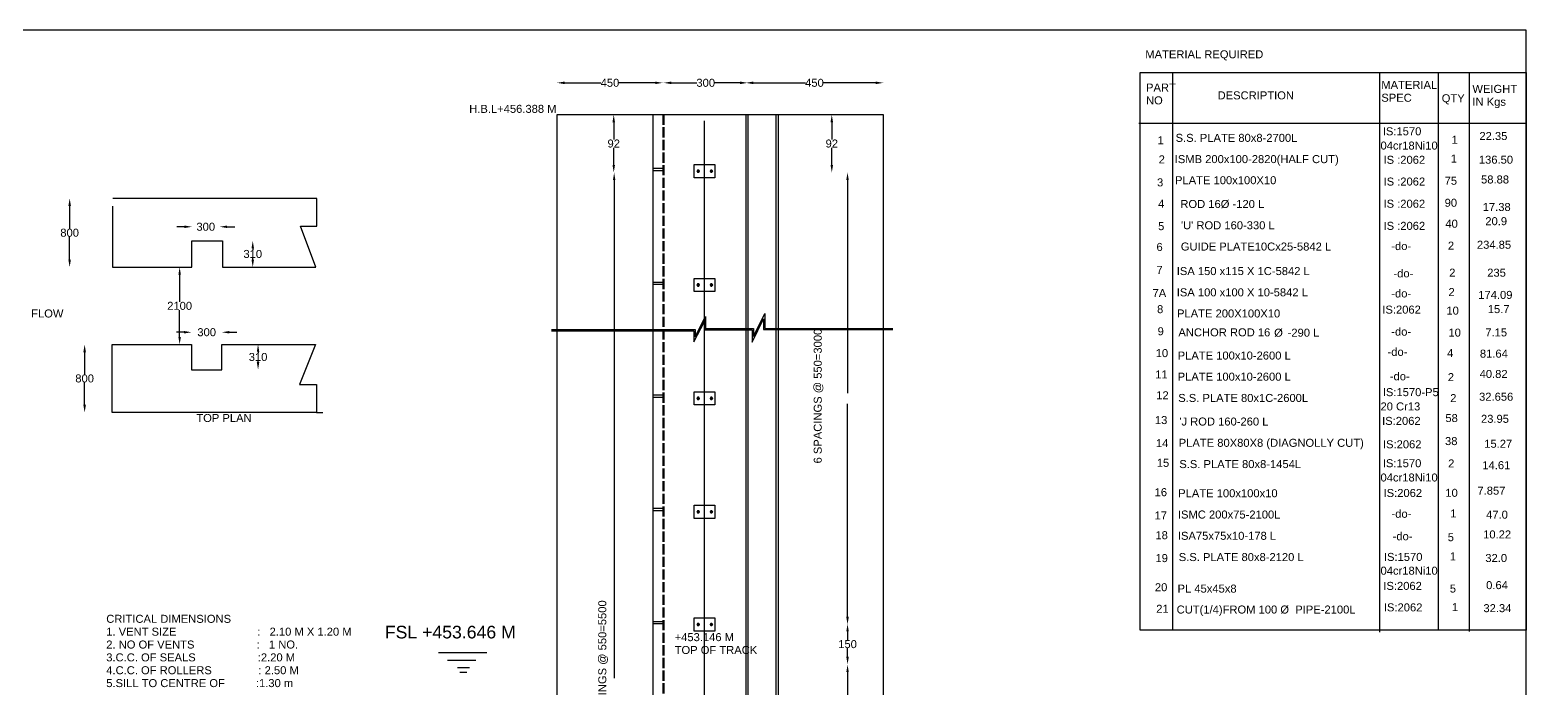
# Model space of a CAD drawing. Header units: inches. Extents: x 1509 to 4188, y -1217 to 874.
# Drawn here: x 2404 to 4181, y 92 to 874 of the extents above; entities that cross this region are included whole.
import ezdxf

# ---------------------------------------------------------------- set-up
doc = ezdxf.new("R2010")
doc.units = ezdxf.units.IN
doc.header["$MEASUREMENT"] = 0
doc.linetypes.add('ACAD_ISO02W100', pattern=[15, 12, -3])
doc.layers.add('DIMENSIONS', color=7, linetype='Continuous')
doc.layers.add('TEXT', color=1, linetype='Continuous')
doc.styles.get("Standard").update_dxf_attribs({"font": 'arial.ttf', "height": 9.5})
doc.dimstyles.get("Standard").update_dxf_attribs({"dimtxt": 11, "dimasz": 9, "dimexe": 0.18, "dimexo": 0.0625, "dimgap": 0.09, "dimtad": 0, "dimtih": 1, "dimtoh": 1, "dimdec": 4, "dimzin": 0, "dimdsep": 46, "dimtxsty": 'Standard', "dimcen": 0.09, "dimse1": 1, "dimse2": 1, "dimadec": 0, "dimazin": 0, "dimtfac": 1, "dimtdec": 4, "dimtofl": 0, "dimtmove": 0, "dimatfit": 3, "dimfxl": 1, "dimtolj": 1, "dimtzin": 0, "dimarcsym": 0})

# ---------------------------------------------------------------- blocks, each defined once
blk = doc.blocks.new('*D6')
at = {"layer": 'Defpoints', "color": 0, "transparency": 16777216}
for p in [(2502.4, 673.8), (2451.3, 592.1), (2508.9, 592.1)]:
    blk.add_point(p, dxfattribs=at)
at = {"layer": 'DIMENSIONS', "color": 0, "lineweight": -2, "transparency": 16777216}
for p, q in [((2451.3, 664.8), (2451.3, 637.9)), ((2451.3, 601.1), (2451.3, 628))]:
    blk.add_line(p, q, dxfattribs=at)
at = {"layer": 'DIMENSIONS', "color": 0, "transparency": 16777216}
for points in [[(2449.8, 664.8), (2452.8, 664.8), (2451.3, 673.8)], [(2449.8, 601.1), (2452.8, 601.1), (2451.3, 592.1)]]:
    blk.add_solid(points, dxfattribs=at)
at = {"layer": 'DIMENSIONS', "color": 0, "transparency": 16777216, "insert": (2451.3, 632.9), "char_height": 9.5, "attachment_point": 5}
blk.add_mtext('\\A1;800', dxfattribs=at)
blk = doc.blocks.new('*D7')
at = {"layer": 'Defpoints', "color": 0, "transparency": 16777216}
for p in [(2629.3, 640), (2596.5, 623.3), (2629.3, 623.3)]:
    blk.add_point(p, dxfattribs=at)
at = {"layer": 'DIMENSIONS', "color": 0, "lineweight": -2, "transparency": 16777216}
for p, q in [((2587.5, 640), (2578.5, 640)), ((2638.3, 640), (2647.3, 640))]:
    blk.add_line(p, q, dxfattribs=at)
at = {"layer": 'DIMENSIONS', "color": 0, "transparency": 16777216}
for points in [[(2587.5, 641.5), (2587.5, 638.5), (2596.5, 640)], [(2638.3, 641.5), (2638.3, 638.5), (2629.3, 640)]]:
    blk.add_solid(points, dxfattribs=at)
at = {"layer": 'DIMENSIONS', "color": 0, "transparency": 16777216, "insert": (2612.9, 640), "char_height": 9.5, "attachment_point": 5}
blk.add_mtext('\\A1;300', dxfattribs=at)
blk = doc.blocks.new('*D8')
at = {"layer": 'Defpoints', "color": 0, "transparency": 16777216}
for p in [(2632.9, 623.3), (2632.9, 592), (2668.7, 592)]:
    blk.add_point(p, dxfattribs=at)
at = {"layer": 'DIMENSIONS', "color": 0, "lineweight": -2, "transparency": 16777216}
for p, q in [((2668.7, 614.3), (2668.7, 612.6)), ((2668.7, 601), (2668.7, 602.7))]:
    blk.add_line(p, q, dxfattribs=at)
at = {"layer": 'DIMENSIONS', "color": 0, "transparency": 16777216}
for points in [[(2667.2, 614.3), (2670.2, 614.3), (2668.7, 623.3)], [(2667.2, 601), (2670.2, 601), (2668.7, 592)]]:
    blk.add_solid(points, dxfattribs=at)
at = {"layer": 'DIMENSIONS', "color": 0, "transparency": 16777216, "insert": (2668.7, 607.7), "char_height": 9.5, "attachment_point": 5}
blk.add_mtext('\\A1;310', dxfattribs=at)
blk = doc.blocks.new('*D9')
at = {"layer": 'Defpoints', "color": 0, "transparency": 16777216}
for p in [(2581.9, 592.1), (2581.9, 500.1), (2581.9, 500.1)]:
    blk.add_point(p, dxfattribs=at)
at = {"layer": 'DIMENSIONS', "color": 0, "lineweight": -2, "transparency": 16777216}
for p, q in [((2581.9, 583.1), (2581.9, 551)), ((2581.9, 509.1), (2581.9, 541.2))]:
    blk.add_line(p, q, dxfattribs=at)
at = {"layer": 'DIMENSIONS', "color": 0, "transparency": 16777216}
for points in [[(2580.4, 583.1), (2583.4, 583.1), (2581.9, 592.1)], [(2580.4, 509.1), (2583.4, 509.1), (2581.9, 500.1)]]:
    blk.add_solid(points, dxfattribs=at)
at = {"layer": 'DIMENSIONS', "color": 0, "transparency": 16777216, "insert": (2581.9, 546.1), "char_height": 9.5, "attachment_point": 5}
blk.add_mtext('\\A1;2100', dxfattribs=at)
blk = doc.blocks.new('*D10')
at = {"layer": 'Defpoints', "color": 0, "transparency": 16777216}
for p in [(2631.9, 514.8), (2596.1, 485.2), (2631.9, 485.2)]:
    blk.add_point(p, dxfattribs=at)
at = {"layer": 'DIMENSIONS', "color": 0, "lineweight": -2, "transparency": 16777216}
for p, q in [((2587.1, 514.8), (2578.1, 514.8)), ((2640.9, 514.8), (2649.9, 514.8))]:
    blk.add_line(p, q, dxfattribs=at)
at = {"layer": 'DIMENSIONS', "color": 0, "transparency": 16777216}
for points in [[(2587.1, 516.3), (2587.1, 513.3), (2596.1, 514.8)], [(2640.9, 516.3), (2640.9, 513.3), (2631.9, 514.8)]]:
    blk.add_solid(points, dxfattribs=at)
at = {"layer": 'DIMENSIONS', "color": 0, "transparency": 16777216, "insert": (2614, 514.8), "char_height": 9.5, "attachment_point": 5}
blk.add_mtext('\\A1;300', dxfattribs=at)
blk = doc.blocks.new('*D11')
at = {"layer": 'Defpoints', "color": 0, "transparency": 16777216}
for p in [(2631.9, 500.6), (2631.9, 470.3), (2675, 470.3)]:
    blk.add_point(p, dxfattribs=at)
at = {"layer": 'DIMENSIONS', "color": 0, "lineweight": -2, "transparency": 16777216}
for p, q in [((2675, 491.6), (2675, 490.3)), ((2675, 479.3), (2675, 480.5))]:
    blk.add_line(p, q, dxfattribs=at)
at = {"layer": 'DIMENSIONS', "color": 0, "transparency": 16777216}
for points in [[(2673.5, 491.6), (2676.5, 491.6), (2675, 500.6)], [(2673.5, 479.3), (2676.5, 479.3), (2675, 470.3)]]:
    blk.add_solid(points, dxfattribs=at)
at = {"layer": 'DIMENSIONS', "color": 0, "transparency": 16777216, "insert": (2675, 485.4), "char_height": 9.5, "attachment_point": 5}
blk.add_mtext('\\A1;310', dxfattribs=at)
blk = doc.blocks.new('*D12')
at = {"layer": 'Defpoints', "color": 0, "transparency": 16777216}
for p in [(2501.8, 500.1), (2469.1, 419.7), (2501.8, 419.7)]:
    blk.add_point(p, dxfattribs=at)
at = {"layer": 'DIMENSIONS', "color": 0, "lineweight": -2, "transparency": 16777216}
for p, q in [((2469.1, 491.1), (2469.1, 464.8)), ((2469.1, 428.7), (2469.1, 455))]:
    blk.add_line(p, q, dxfattribs=at)
at = {"layer": 'DIMENSIONS', "color": 0, "transparency": 16777216}
for points in [[(2467.6, 491.1), (2470.6, 491.1), (2469.1, 500.1)], [(2467.6, 428.7), (2470.6, 428.7), (2469.1, 419.7)]]:
    blk.add_solid(points, dxfattribs=at)
at = {"layer": 'DIMENSIONS', "color": 0, "transparency": 16777216, "insert": (2469.1, 459.9), "char_height": 9.5, "attachment_point": 5}
blk.add_mtext('\\A1;800', dxfattribs=at)
blk = doc.blocks.new('*D13')
at = {"layer": 'Defpoints', "color": 0, "transparency": 16777216}
for p in [(3155.5, 810.9), (3030.1, 773.1), (3155.5, 773.1)]:
    blk.add_point(p, dxfattribs=at)
at = {"layer": 'DIMENSIONS', "color": 0, "lineweight": -2, "transparency": 16777216}
for p, q in [((3039.1, 810.9), (3082, 810.9)), ((3146.5, 810.9), (3103.5, 810.9))]:
    blk.add_line(p, q, dxfattribs=at)
at = {"layer": 'DIMENSIONS', "color": 0, "transparency": 16777216}
for points in [[(3039.1, 812.4), (3039.1, 809.4), (3030.1, 810.9)], [(3146.5, 812.4), (3146.5, 809.4), (3155.5, 810.9)]]:
    blk.add_solid(points, dxfattribs=at)
at = {"layer": 'DIMENSIONS', "color": 0, "transparency": 16777216, "insert": (3092.8, 810.9), "char_height": 9.5, "attachment_point": 5}
blk.add_mtext('\\A1;450', dxfattribs=at)
blk = doc.blocks.new('*D14')
at = {"layer": 'Defpoints', "color": 0, "transparency": 16777216}
for p in [(3256.4, 810.9), (3156.6, 773.1), (3256.4, 773.1)]:
    blk.add_point(p, dxfattribs=at)
at = {"layer": 'DIMENSIONS', "color": 0, "lineweight": -2, "transparency": 16777216}
for p, q in [((3165.6, 810.9), (3195.9, 810.9)), ((3247.4, 810.9), (3217, 810.9))]:
    blk.add_line(p, q, dxfattribs=at)
at = {"layer": 'DIMENSIONS', "color": 0, "transparency": 16777216}
for points in [[(3165.6, 812.4), (3165.6, 809.4), (3156.6, 810.9)], [(3247.4, 812.4), (3247.4, 809.4), (3256.4, 810.9)]]:
    blk.add_solid(points, dxfattribs=at)
at = {"layer": 'DIMENSIONS', "color": 0, "transparency": 16777216, "insert": (3206.5, 810.9), "char_height": 9.5, "attachment_point": 5}
blk.add_mtext('\\A1;300', dxfattribs=at)
blk = doc.blocks.new('*D15')
at = {"layer": 'Defpoints', "color": 0, "transparency": 16777216}
for p in [(3417.2, 810.9), (3254, 773.1), (3417.2, 773.1)]:
    blk.add_point(p, dxfattribs=at)
at = {"layer": 'DIMENSIONS', "color": 0, "lineweight": -2, "transparency": 16777216}
for p, q in [((3263, 810.9), (3324.8, 810.9)), ((3408.2, 810.9), (3346.4, 810.9))]:
    blk.add_line(p, q, dxfattribs=at)
at = {"layer": 'DIMENSIONS', "color": 0, "transparency": 16777216}
for points in [[(3263, 812.4), (3263, 809.4), (3254, 810.9)], [(3408.2, 812.4), (3408.2, 809.4), (3417.2, 810.9)]]:
    blk.add_solid(points, dxfattribs=at)
at = {"layer": 'DIMENSIONS', "color": 0, "transparency": 16777216, "insert": (3335.6, 810.9), "char_height": 9.5, "attachment_point": 5}
blk.add_mtext('\\A1;450', dxfattribs=at)
blk = doc.blocks.new('*D16')
at = {"layer": 'Defpoints', "color": 0, "transparency": 16777216}
for p in [(3202.1, 773.1), (3205.1, 704.4), (3356.2, 704.4)]:
    blk.add_point(p, dxfattribs=at)
at = {"layer": 'DIMENSIONS', "color": 0, "lineweight": -2, "transparency": 16777216}
for p, q in [((3356.2, 764.1), (3356.2, 743.7)), ((3356.2, 713.4), (3356.2, 733.8))]:
    blk.add_line(p, q, dxfattribs=at)
at = {"layer": 'DIMENSIONS', "color": 0, "transparency": 16777216}
for points in [[(3354.7, 764.1), (3357.7, 764.1), (3356.2, 773.1)], [(3354.7, 713.4), (3357.7, 713.4), (3356.2, 704.4)]]:
    blk.add_solid(points, dxfattribs=at)
at = {"layer": 'DIMENSIONS', "color": 0, "transparency": 16777216, "insert": (3356.2, 738.8), "char_height": 9.5, "attachment_point": 5}
blk.add_mtext('\\A1;92', dxfattribs=at)
blk = doc.blocks.new('*D17')
at = {"layer": 'Defpoints', "color": 0, "transparency": 16777216}
for p in [(3254, 168.6), (3254, 120.5), (3374.9, 120.5)]:
    blk.add_point(p, dxfattribs=at)
at = {"layer": 'DIMENSIONS', "color": 0, "lineweight": -2, "transparency": 16777216}
for p, q in [((3374.9, 159.6), (3374.9, 149.5)), ((3374.9, 129.5), (3374.9, 139.6))]:
    blk.add_line(p, q, dxfattribs=at)
at = {"layer": 'DIMENSIONS', "color": 0, "transparency": 16777216}
for points in [[(3373.4, 159.6), (3376.4, 159.6), (3374.9, 168.6)], [(3373.4, 129.5), (3376.4, 129.5), (3374.9, 120.5)]]:
    blk.add_solid(points, dxfattribs=at)
at = {"layer": 'DIMENSIONS', "color": 0, "transparency": 16777216, "insert": (3374.9, 144.5), "char_height": 9.5, "attachment_point": 5}
blk.add_mtext('\\A1;150', dxfattribs=at)
blk = doc.blocks.new('*D18')
at = {"layer": 'Defpoints', "color": 0, "transparency": 16777216}
for p in [(3289.8, 120.3), (3284.2, 35.8), (3374.9, 35.8)]:
    blk.add_point(p, dxfattribs=at)
at = {"layer": 'DIMENSIONS', "color": 0, "lineweight": -2, "transparency": 16777216}
for p, q in [((3374.9, 111.3), (3374.9, 83)), ((3374.9, 44.8), (3374.9, 73.1))]:
    blk.add_line(p, q, dxfattribs=at)
at = {"layer": 'DIMENSIONS', "color": 0, "transparency": 16777216}
for points in [[(3373.4, 111.3), (3376.4, 111.3), (3374.9, 120.3)], [(3373.4, 44.8), (3376.4, 44.8), (3374.9, 35.8)]]:
    blk.add_solid(points, dxfattribs=at)
at = {"layer": 'DIMENSIONS', "color": 0, "transparency": 16777216, "insert": (3374.9, 78.1), "char_height": 9.5, "attachment_point": 5}
blk.add_mtext('\\A1;350', dxfattribs=at)
blk = doc.blocks.new('*D20')
at = {"layer": 'Defpoints', "color": 0, "transparency": 16777216}
for p in [(2943.2, 773.1), (2946.2, 704.4), (3097.3, 704.4)]:
    blk.add_point(p, dxfattribs=at)
at = {"layer": 'DIMENSIONS', "color": 0, "lineweight": -2, "transparency": 16777216}
for p, q in [((3097.3, 764.1), (3097.3, 743.7)), ((3097.3, 713.4), (3097.3, 733.8))]:
    blk.add_line(p, q, dxfattribs=at)
at = {"layer": 'DIMENSIONS', "color": 0, "transparency": 16777216}
for points in [[(3095.8, 764.1), (3098.8, 764.1), (3097.3, 773.1)], [(3095.8, 713.4), (3098.8, 713.4), (3097.3, 704.4)]]:
    blk.add_solid(points, dxfattribs=at)
at = {"layer": 'DIMENSIONS', "color": 0, "transparency": 16777216, "insert": (3097.3, 738.8), "char_height": 9.5, "attachment_point": 5}
blk.add_mtext('\\A1;92', dxfattribs=at)

msp = doc.modelspace()

# ---------------------------------------------------------------- linework, layer by layer
at = {"color": 0}
for points in [[(1508.52325, 873.70881), (4180.28475, 873.70881), (4180.28475, -1216.73034), (1508.52325, -1216.73034)], [(3192.79426, 713.7554), (3217.41996, 713.7554), (3217.41996, 698.04358), (3192.79426, 698.04358)], [(3196.88119, 707.14812), (3196.16721, 705.9115), (3196.88116, 704.67486), (3198.3091, 704.67484), (3199.02308, 705.91146), (3198.30913, 707.14811)], [(3212.51136, 707.14812), (3211.79737, 705.9115), (3212.51133, 704.67486), (3213.93927, 704.67484), (3214.65325, 705.91146), (3213.9393, 707.14811)], [(3192.79426, 578.76168), (3217.41996, 578.76168), (3217.41996, 563.04985), (3192.79426, 563.04985)], [(3196.88119, 572.1544), (3196.16721, 570.91778), (3196.88116, 569.68114), (3198.3091, 569.68112), (3199.02308, 570.91774), (3198.30913, 572.15438)], [(3212.51136, 572.1544), (3211.79737, 570.91778), (3212.51133, 569.68114), (3213.93927, 569.68112), (3214.65325, 570.91774), (3213.9393, 572.15438)], [(3192.79426, 444.14959), (3217.41996, 444.14959), (3217.41996, 428.43777), (3192.79426, 428.43777)], [(3196.88119, 437.54231), (3196.16721, 436.30569), (3196.88116, 435.06905), (3198.3091, 435.06903), (3199.02308, 436.30566), (3198.30913, 437.5423)], [(3212.51136, 437.54231), (3211.79737, 436.30569), (3212.51133, 435.06905), (3213.93927, 435.06903), (3214.65325, 436.30566), (3213.9393, 437.5423)], [(3192.79426, 309.45168), (3217.41996, 309.45168), (3217.41996, 293.73986), (3192.79426, 293.73986)], [(3196.88119, 302.8444), (3196.16721, 301.60778), (3196.88116, 300.37114), (3198.3091, 300.37112), (3199.02308, 301.60774), (3198.30913, 302.84438)], [(3212.51136, 302.8444), (3211.79737, 301.60778), (3212.51133, 300.37114), (3213.93927, 300.37112), (3214.65325, 301.60774), (3213.9393, 302.84438)], [(3192.79426, 175.80149), (3217.41996, 175.80149), (3217.41996, 160.08967), (3192.79426, 160.08967)], [(3196.88119, 169.19422), (3196.16721, 167.95759), (3196.88116, 166.72095), (3198.3091, 166.72094), (3199.02308, 167.95756), (3198.30913, 169.1942)], [(3212.51136, 169.19422), (3211.79737, 167.95759), (3212.51133, 166.72095), (3213.93927, 166.72094), (3214.65325, 167.95756), (3213.9393, 169.1942)]]:
    msp.add_lwpolyline(points, close=True, dxfattribs=at)
for points in [[(3030.09831, -579.32854), (3030.09831, 773.12167)], [(3030.09831, 773.12167), (3417.1712, 773.12167), (3417.1712, -579.32854)], [(3263.57864, -579.32854), (3263.57864, -615.54381), (3144.0044, -615.54381), (3144.0044, 773.12167)], [(3205.10711, -579.32854), (3205.10711, 765.93827)], [(3254.02899, 773.12167), (3254.02899, -579.32854)], [(3256.36881, 773.12167), (3256.36881, -579.32854)], [(3289.79792, 773.12167), (3289.79792, -578.65852)], [(3292.42737, 773.12167), (3292.42737, -578.65852)], [(3144.0044, 709.6368), (3156.57792, 709.6368)], [(3144.0044, 706.97914), (3156.57792, 706.97914)], [(2502.32565, 664.51976), (2502.32565, 592.0855), (2596.51278, 592.0855), (2596.51278, 623.34455), (2632.91403, 623.34455), (2632.91403, 592.03373), (2743.4757, 592.03373), (2725.24733, 640.57519), (2744.70655, 640.57519), (2744.70655, 672.80991), (2744.70655, 673.77346), (2502.44736, 673.77346)], [(3144.0044, 574.42496), (3156.57792, 574.42496)], [(3144.0044, 571.76729), (3156.57792, 571.76729)], [(3023.26956, 517.9109), (3193.80918, 517.9109), (3193.80918, 509.47986), (3206.35559, 533.59206), (3206.35559, 519.12474), (3263.30765, 519.12474), (3263.30765, 509.55836), (3276.58729, 537.08745), (3276.58729, 519.39383), (3428.7043, 519.39383)], [(3023.26956, 516.41435), (3192.31262, 516.41435), (3192.31262, 503.36152), (3204.85904, 527.47372), (3204.85904, 517.62818), (3261.8111, 517.62818), (3261.8111, 503.01145), (3275.09074, 530.54055), (3275.09074, 517.89728), (3428.7043, 517.89728)], [(2501.77258, 419.67322), (2501.77258, 500.12116), (2596.14015, 500.12116), (2596.14015, 470.253), (2631.8534, 470.253), (2631.8534, 500.21681), (2743.11707, 500.21681), (2724.21572, 452.71324), (2744.52135, 452.71324), (2744.52135, 419.67322), (2751.87896, 419.67322)], [(3144.0044, 440.40548), (3156.57792, 440.40548)], [(3144.0044, 437.74782), (3156.57792, 437.74782)], [(2744.52135, 419.67322), (2501.77258, 419.67322)], [(3144.0044, 305.78241), (3156.57792, 305.78241)], [(3144.0044, 303.12475), (3156.57792, 303.12475)], [(3144.0044, 171.50924), (3156.57792, 171.50924)], [(3144.0044, 168.85157), (3156.57792, 168.85157)]]:
    msp.add_lwpolyline(points, dxfattribs=at)
at = {"color": 0, "linetype": 'ACAD_ISO02W100'}
for points in [[(3155.45776, 773.12167), (3155.45776, -579.32854)], [(3156.57792, 773.12167), (3156.57792, -579.32854)]]:
    msp.add_lwpolyline(points, dxfattribs=at)
at = {"color": 0}
for centre, radius in [((3197.59898, 705.90767), 1.18671), ((3197.59898, 705.90767), 0.61663), ((3213.22915, 705.90767), 1.18671), ((3213.22915, 705.90767), 0.61663), ((3197.59898, 570.91395), 1.18671), ((3197.59898, 570.91395), 0.61663), ((3213.22915, 570.91395), 1.18671), ((3213.22915, 570.91395), 0.61663), ((3197.59898, 436.30187), 1.18671), ((3197.59898, 436.30187), 0.61663), ((3213.22915, 436.30187), 1.18671), ((3213.22915, 436.30187), 0.61663), ((3197.59898, 301.60395), 1.18671), ((3197.59898, 301.60395), 0.61663), ((3213.22915, 301.60395), 1.18671), ((3213.22915, 301.60395), 0.61663), ((3197.59898, 167.95377), 1.18671), ((3197.59898, 167.95377), 0.61663), ((3213.22915, 167.95377), 1.18671), ((3213.22915, 167.95377), 0.61663)]:
    msp.add_circle(centre, radius, dxfattribs=at)
at = {"layer": 'DIMENSIONS', "color": 0}
for p, q in [((3097.80229, 695.38495), (3097.80229, 103.99738)), ((3374.86393, 695.38495), (3374.86393, 442.49522)), ((3374.86393, 176.95756), (3374.86393, 429.84728))]:
    msp.add_line(p, q, dxfattribs=at)
msp.add_lwpolyline([(3722.42043, 823.20086), (4180.50824, 823.20086), (4180.50824, 160.99229), (3722.42043, 160.99229)], close=True, dxfattribs=at)
for points in [[(3760.79249, 822.1266), (3760.79249, 161.02774)], [(4006.28757, 823.2014), (4006.28757, 158.57702)], [(4076.44742, 160.83937), (4076.44742, 823.42199)], [(4112.78189, 822.3071), (4112.78189, 159.4084)], [(3720.83291, 763.11028), (4180.10115, 763.11028)], [(2889.15946, 134.54124), (2946.77707, 134.54124)], [(2933.59517, 124.9361), (2899.7583, 124.9361)], [(2911.73274, 116.8669), (2925.97507, 116.8669)], [(2922.88111, 110.88352), (2914.53527, 110.88352)]]:
    msp.add_lwpolyline(points, dxfattribs=at)
for points in [[(3096.30229, 695.38495), (3099.30229, 695.38495), (3097.80229, 704.38495)], [(3373.36393, 695.38495), (3376.36393, 695.38495), (3374.86393, 704.38495)], [(3373.36393, 176.95756), (3376.36393, 176.95756), (3374.86393, 167.95756)]]:
    msp.add_solid(points, dxfattribs=at)

# ---------------------------------------------------------------- texts
for s, p in [('PART', (3729.26699, 800.58354)), ('DESCRIPTION', (3814.27023, 791.2531)), ('MATERIAL', (4008.62242, 803.7084)), ('WEIGHT ', (4116.78477, 798.9531)), ('NO', (3729.26699, 785.32263)), ('SPEC ', (4008.62242, 788.44748)), ('QTY', (4080.36681, 787.85066)), ('IN Kgs', (4116.78477, 783.69218)), ('1', (3742.99246, 737.98243)), ('S.S. PLATE 80x8-2700L', (3764.39349, 740.8442)), ('IS:1570', (4010.41013, 748.62032)), ('1', (4091.97694, 738.49627)), ('22.35', (4125.09984, 742.99782)), ('04cr18Ni10', (4007.66807, 731.67379)), ('2', (3744.29232, 715.24758)), ('ISMB 200x100-2820(HALF CUT)', (3763.38053, 715.5884)), ('IS :2062', (4011.26486, 714.79454)), ('1', (4091.06802, 716.2399)), ('136.50', (4124.44647, 714.91817)), ('3', (3742.34253, 687.96576)), ('PLATE 100x100X10', (3763.71819, 690.52701)), ('IS :2062', (4011.26486, 688.9453)), ('75', (4083.7966, 689.89564)), ('58.88', (4127.05997, 691.40963)), ('4', (3743.64239, 662.63264)), ('ROD 16Ø -120 L', (3770.04138, 662.31511)), ('IS :2062', (4011.26486, 662.61027)), ('90', (4083.7966, 663.77849)), ('17.38', (4129.02011, 658.75888)), ('5', (3743.64239, 636.00039)), ("'U' ROD 160-330 L", (3770.76785, 637.04908)), ('IS :2062', (4011.26486, 636.36954)), ('40', (4084.69887, 638.93679)), ('20.9', (4132.13015, 641.91626)), ('-do-', (4020.47675, 612.35444)), ('2', (4087.65288, 612.81962)), ('234.85', (4122.14863, 613.91917)), ('6', (3741.69261, 611.31685)), ('GUIDE PLATE10Cx25-5842 L', (3770.57344, 611.79329)), ('7', (3741.69261, 584.03503)), ('ISA 150 x115 X 1C-5842 L', (3765.77628, 582.6768)), ('-do-', (4023.07384, 579.93703)), ('2', (4089.24351, 580.79772)), ('235', (4134.38404, 580.77319)), ('7A', (3737.03551, 556.61088)), ('ISA 100 x100 X 10-5842 L', (3765.77628, 557.421)), ('-do-', (4020.47675, 556.11538)), ('2', (4088.36122, 557.77358)), ('174.09', (4123.75855, 554.38512)), ('8', (3742.37966, 537.46407)), ('PLATE 200X100X10', (3766.11393, 532.35961)), ('IS:2062', (4009.83846, 536.9291)), ('10', (4085.91104, 535.73432)), ('15.7', (4135.02425, 537.54645)), ('9', (3743.02023, 511.21534)), ('ANCHOR ROD 16', (3767.71638, 509.94254)), ('Ø', (3881.4097, 509.50169)), ('-290 L', (3897.40466, 509.50169)), ('-do-', (4020.44612, 510.77762)), ('10', (4088.36122, 509.61372)), ('7.15', (4132.12639, 509.87117)), ('10', (3740.77824, 485.28672)), ('PLATE 100x10-2600 L', (3766.86058, 482.38112)), ('-do-', (4016.00834, 486.78308)), ('4', (4086.72138, 485.32318)), ('81.64', (4125.67917, 484.66408)), ('11', (3740.13487, 459.89853)), ('PLATE 100x10-2600 L', (3766.86058, 457.31972)), ('-do-', (4018.73867, 457.78936)), ('2', (4087.5381, 456.75377)), ('40.82', (4125.35718, 460.52866)), ('12', (3741.41599, 435.25033)), ('IS:1570-P5', (4010.41013, 438.93348)), ('S.S. PLATE 80x1C-2600L', (3767.53588, 432.06393)), ('20 Cr13', (4007.66807, 421.98694)), ('2', (4090.39663, 431.85757)), ('32.656', (4124.71322, 433.49698)), ('13', (3739.81458, 405.80054)), ("'J ROD 160-260 L", (3768.8181, 404.05885)), ('IS:2062', (4009.58319, 404.83003)), ('58', (4084.67957, 408.18577)), ('23.95', (4126.969, 407.28296)), ('14', (3741.09106, 378.42582)), ('PLATE 80X80X8 (DIAGNOLLY CUT)', (3768.12232, 378.79282)), ('IS:2062', (4010.59956, 377.04274)), ('38', (4084.27121, 380.84077)), ('15.27', (4130.83282, 377.67684)), ('15', (3742.05191, 355.05805)), ('S.S. PLATE 80x8-1454L', (3768.79763, 353.53702)), ('IS:1570', (4010.41013, 354.56221)), ('2', (4087.94646, 354.31203)), ('14.61', (4128.57893, 352.25419)), ('04cr18Ni10', (4007.66807, 337.61568)), ('16', (3739.48963, 320.16644)), ('PLATE 100x100x10', (3767.46629, 318.91275)), ('IS:2062', (4011.28387, 319.23623)), ('10', (4084.66038, 319.42189)), ('7.857', (4122.78321, 322.00446)), ('17', (3739.48963, 292.63729)), ('ISMC 200x75-2100L', (3767.12864, 293.65695)), ('-do-', (4020.76169, 294.55286)), ('1', (4090.37743, 294.93382)), ('47.0', (4133.08516, 293.52399)), ('18', (3740.44361, 269.13334)), ('ISA75x75x10-178 L', (3767.12864, 268.40116)), ('-do-', (4022.05337, 267.87278)), ('5', (4087.51891, 266.77255)), ('10.22', (4129.54333, 270.03217)), ('19', (3740.44361, 241.92429)), ('S.S. PLATE 80x8-2120 L', (3768.1416, 243.14536)), ('IS:1570', (4011.71986, 243.34432)), ('1', (4089.96907, 243.91702)), ('32.0', (4132.11921, 242.03508)), ('04cr18Ni10', (4007.70041, 226.97839)), ('20', (3739.80304, 207.35279)), ('PL 45x45x8', (3766.7159, 205.7094)), ('IS:2062', (4011.03358, 208.93414)), ('5', (4089.96907, 205.79253)), ('0.64', (4133.08516, 209.85452)), ('21', (3741.40446, 181.74428)), ('CUT(1/4)FROM 100 Ø  PIPE-2100L', (3765.6306, 180.87266)), ('IS:2062', (4011.66676, 183.40994)), ('1', (4092.41925, 183.75327)), ('32.34', (4129.86532, 182.50104))]:
    msp.add_text(s, height=9.5, dxfattribs=at).set_placement(p)
at = {"layer": 'DIMENSIONS', "color": 0, "char_height": 9.5, "attachment_point": 5, "rotation": 90}
for s, insert in [('\\A1;6 SPACINGS @ 550=3000', (3340.45763, 439.0044)), ('\\A1;11 SPACINGS @ 550=5500', (3084.65887, 112.90356))]:
    msp.add_mtext(s, dxfattribs=dict(at, insert=insert))
at = {"layer": 'TEXT', "color": 0}
for s, height, p in [('MATERIAL REQUIRED ', 9.5, (3728.43082, 840.01894)), ('H.B.L+456.388 M', 9.5, (2925.69717, 775.25523)), ('FLOW', 9.5, (2405.61861, 532.33404)), ('TOP PLAN ', 9.5, (2601.73281, 408.26156)), ('CRITICAL DIMENSIONS ', 9.5, (2494.75978, 169.84492)), ('1. VENT SIZE                          :   2.10 M X 1.20 M', 9.5, (2494.75978, 154.584)), ('FSL +453.646 M', 15, (2825.48664, 151.31078)), ('2. NO OF VENTS                    :   1 NO.', 9.5, (2494.75978, 139.32309)), ('TOP OF TRACK', 9.5, (3169.6226, 132.84328)), ('+453.146 M', 9.5, (3169.6226, 148.1042)), ('3.C.C. OF SEALS                    :2.20 M', 9.5, (2494.75978, 124.06217)), ('4.C.C. OF ROLLERS               : 2.50 M ', 9.5, (2494.75978, 108.80126)), ('5.SILL TO CENTRE OF          :1.30 m', 9.5, (2494.75978, 93.54034))]:
    msp.add_text(s, height=height, dxfattribs=at).set_placement(p)

# ---------------------------------------------------------------- dimensions: what is measured, and where the dimension line sits
at = {"layer": 'DIMENSIONS', "color": 0}
for base, p1, p2, text, picture, middle in [((3155.45776, 810.91896), (3030.09831, 773.12167), (3155.45776, 773.12167), '450', '*D13', (3092.77804, 810.91896)), ((3256.36881, 810.91896), (3156.57792, 773.12167), (3256.36881, 773.12167), '300', '*D14', (3206.47337, 810.91896)), ((3417.1712, 810.91896), (3254.02899, 773.12167), (3417.1712, 773.12167), '450', '*D15', (3335.6001, 810.91896)), ((2629.34173, 640.03395), (2596.51278, 623.34455), (2629.34173, 623.34455), '300', '*D7', (2612.92726, 640.03395)), ((2631.8534, 514.78447), (2596.14015, 485.18708), (2631.8534, 485.18708), '300', '*D10', (2613.99677, 514.78447))]:
    dim = msp.add_linear_dim(base=base, p1=p1, p2=p2, text=text, dimstyle='Standard', dxfattribs=at)
    dim.commit()
    dim.dimension.update_dxf_attribs({"geometry": picture, "text_midpoint": middle})
for base, p1, p2, text, picture, middle in [((3097.29769, 704.38495), (2943.16293, 773.12167), (2946.21128, 704.38495), '92', '*D20', (3097.29769, 738.75331)), ((3356.19351, 704.38495), (3202.05876, 773.12167), (3205.10711, 704.38495), '92', '*D16', (3356.19351, 738.75331)), ((2451.34733, 592.0855), (2502.44736, 673.77346), (2508.85321, 592.0855), '800', '*D6', (2451.34733, 632.92948)), ((2668.70587, 592.03373), (2632.91403, 623.34455), (2632.91403, 592.03373), '310', '*D8', (2668.70587, 607.68914)), ((2581.86357, 500.12116), (2581.86357, 592.0855), (2581.86357, 500.12116), '2100', '*D9', (2581.86357, 546.10333)), ((2469.05181, 419.67322), (2501.77258, 500.12116), (2501.77258, 419.67322), '800', '*D12', (2469.05181, 459.89719)), ((2674.96067, 470.253), (2631.8534, 500.55856), (2631.8534, 470.253), '310', '*D11', (2674.96067, 485.40578)), ((3374.86393, 120.48539), (3254.02899, 168.61168), (3254.02899, 120.48539), '150', '*D17', (3374.86393, 144.54854)), ((3374.86393, 35.79508), (3289.79792, 120.34339), (3284.18788, 35.79508), '350', '*D18', (3374.86393, 78.06923))]:
    dim = msp.add_linear_dim(base=base, p1=p1, p2=p2, angle=90, text=text, dimstyle='Standard', dxfattribs=at)
    dim.commit()
    dim.dimension.update_dxf_attribs({"geometry": picture, "text_midpoint": middle})

doc.saveas('drawing.dxf')
